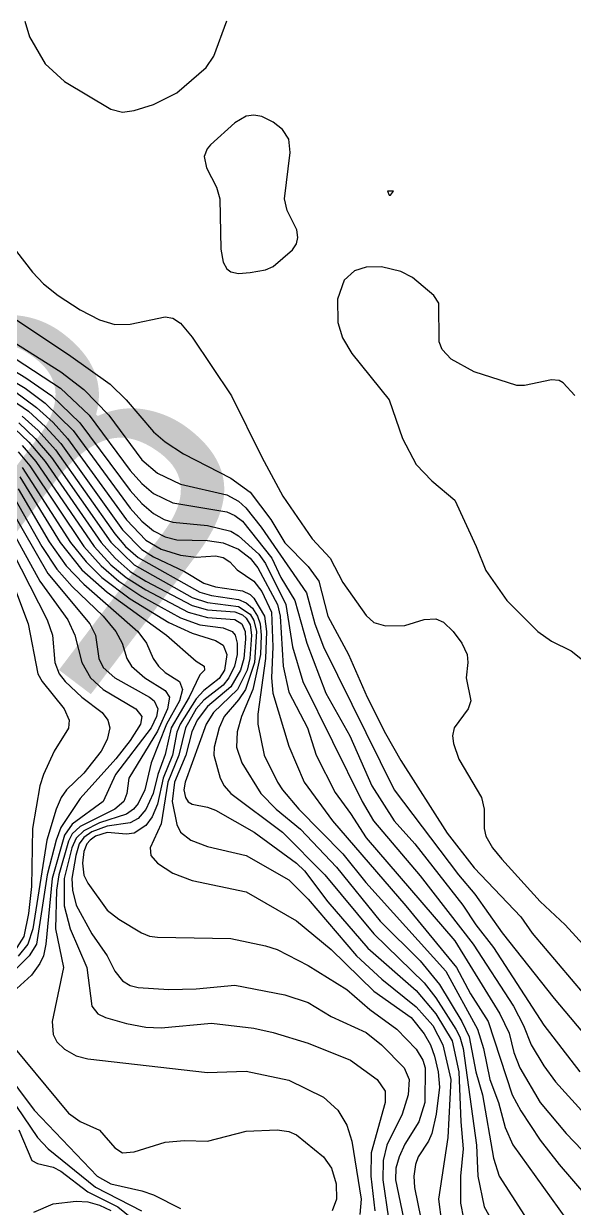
# Model space of a CAD drawing. Extents: x 474277 to 475042, y 254928 to 255625.
# Drawn here: x 474744.77 to 474755.69, y 255528.33 to 255551.85 of the extents above; entities that cross this region are included whole.
import ezdxf

# ---------------------------------------------------------------- set-up
doc = ezdxf.new("R2010")
doc.units = 0
doc.header["$MEASUREMENT"] = 0
doc.layers.add('BaseMapV2_DTM_export_MonNov09090547073261 — entities', color=1, linetype='CONTINUOUS')
doc.styles.get("Standard").update_dxf_attribs({"font": 'romans.shx'})

msp = doc.modelspace()

# ---------------------------------------------------------------- linework, layer by layer
at = {"layer": 'BaseMapV2_DTM_export_MonNov09090547073261 — entities', "color": 15, "linetype": 'Continuous', "true_color": 0xb7484b}
for points in [[(474744.792, 255551.896, 82.75), (474744.885, 255551.59, 82.75), (474745.197, 255551.053, 82.75), (474745.582, 255550.702, 82.75), (474746.502, 255550.15, 82.75), (474746.732, 255550.089, 82.75), (474746.962, 255550.123, 82.75)], [(474746.962, 255550.123, 82.75), (474747.345, 255550.244, 82.75), (474747.806, 255550.474, 82.75), (474748.392, 255550.976, 82.75), (474748.542, 255551.206, 82.75), (474748.802, 255551.907, 82.75)], [(474749.262, 255546.907, 82.75), (474749.569, 255546.958, 82.75), (474749.722, 255547.03, 82.75), (474750.106, 255547.356, 82.75), (474750.182, 255547.479, 82.75), (474750.211, 255547.602, 82.75), (474750.19, 255547.756, 82.75), (474750, 255548.139, 82.75), (474749.943, 255548.369, 82.75), (474750.055, 255549.289, 82.75), (474750.029, 255549.555, 82.75), (474749.903, 255549.749, 82.75), (474749.722, 255549.895, 82.75), (474749.492, 255550.007, 82.75), (474749.339, 255550.034, 82.75), (474749.186, 255550.013, 82.75), (474748.956, 255549.88, 82.75), (474748.479, 255549.443, 82.75), (474748.411, 255549.366, 82.75), (474748.353, 255549.213, 82.75), (474748.394, 255548.983, 82.75), (474748.596, 255548.599, 82.75), (474748.663, 255548.369, 82.75), (474748.679, 255547.372, 82.75), (474748.726, 255547.112, 82.75), (474748.802, 255546.983, 82.75), (474748.879, 255546.92, 82.75), (474749.032, 255546.888, 82.75), (474749.262, 255546.907, 82.75)], [(474752.023, 255548.441, 82.75), (474752.05, 255548.446, 82.75), (474752.106, 255548.523, 82.75), (474751.988, 255548.523, 82.75), (474752.023, 255548.441, 82.75)], [(474744.355, 255547.677, 83), (474744.946, 255546.912, 83), (474745.164, 255546.682, 83), (474745.452, 255546.452, 83), (474745.889, 255546.166, 83), (474746.272, 255545.966, 83), (474746.579, 255545.877, 83), (474746.885, 255545.882, 83), (474747.575, 255546.028, 83), (474747.729, 255546.001, 83), (474747.882, 255545.9, 83), (474748.112, 255545.627, 83), (474748.894, 255544.459, 83), (474749.492, 255543.242, 83), (474749.914, 255542.465, 83), (474750.493, 255541.622, 83), (474750.852, 255541.238, 83), (474751.103, 255540.751, 83), (474751.563, 255540.097, 83), (474751.716, 255539.958, 83), (474751.946, 255539.89, 83), (474752.329, 255539.901, 83), (474752.713, 255540.02, 83), (474752.943, 255540.029, 83), (474753.096, 255539.964, 83), (474753.293, 255539.781, 83), (474753.46, 255539.551, 83), (474753.566, 255539.321, 83), (474753.582, 255539.168, 83), (474753.549, 255538.861, 83), (474753.639, 255538.401, 83), (474753.586, 255538.248, 83), (474753.313, 255537.865, 83), (474753.278, 255537.711, 83), (474753.298, 255537.558, 83), (474753.403, 255537.245, 83), (474753.849, 255536.484, 83), (474753.902, 255536.254, 83), (474753.905, 255535.871, 83), (474753.938, 255535.718, 83), (474754.071, 255535.488, 83), (474754.258, 255535.258, 83), (474755.013, 255534.42, 83), (474755.513, 255533.954, 83), (474755.933, 255533.494, 83)], [(474755.703, 255544.465, 82.75), (474755.473, 255544.719, 82.75), (474755.396, 255544.761, 82.75), (474755.243, 255544.777, 82.75), (474754.706, 255544.664, 82.75), (474754.553, 255544.667, 82.75), (474753.71, 255544.938, 82.75), (474753.25, 255545.187, 82.75), (474753.071, 255545.379, 82.75), (474753.015, 255545.532, 82.75), (474753.009, 255546.299, 82.75), (474752.907, 255546.452, 82.75), (474752.483, 255546.809, 82.75), (474752.253, 255546.928, 82.75), (474751.869, 255547.02, 82.75), (474751.563, 255547.014, 82.75), (474751.333, 255546.944, 82.75), (474751.13, 255546.759, 82.75), (474750.997, 255546.376, 82.75), (474751.004, 255545.916, 82.75), (474751.094, 255545.609, 82.75), (474751.28, 255545.302, 82.75), (474752.018, 255544.382, 82.75), (474752.282, 255543.615, 82.75), (474752.559, 255543.093, 82.75), (474752.866, 255542.771, 82.75), (474753.32, 255542.388, 82.75), (474753.749, 255541.468, 82.75), (474753.94, 255540.992, 82.75), (474754.352, 255540.395, 82.75), (474754.97, 255539.781, 82.75), (474755.243, 255539.589, 82.75), (474755.634, 255539.398, 82.75), (474755.857, 255539.217, 82.75)], [(474744.354, 255546.146, 83.25), (474745.659, 255545.282, 83.25), (474746.485, 255544.689, 83.25), (474746.805, 255544.382, 83.25), (474747.345, 255543.746, 83.25), (474747.575, 255543.544, 83.25), (474747.941, 255543.309, 83.25), (474748.879, 255542.825, 83.25), (474749.262, 255542.545, 83.25), (474749.673, 255542.005, 83.25), (474749.952, 255541.542, 83.25), (474750.412, 255541.068, 83.25), (474750.628, 255540.778, 83.25), (474750.802, 255540.088, 83.25), (474751.216, 255539.321, 83.25), (474751.582, 255538.478, 83.25), (474751.946, 255537.754, 83.25), (474752.253, 255537.22, 83.25), (474753.173, 255535.774, 83.25), (474753.71, 255535.09, 83.25), (474754.63, 255534.114, 83.25), (474754.86, 255533.792, 83.25), (474755.888, 255532.574, 83.25)], [(474743.735, 255545.762, 83.75), (474745.498, 255544.612, 83.75), (474746.068, 255544.075, 83.75), (474746.885, 255542.975, 83.75), (474747.115, 255542.716, 83.75), (474747.345, 255542.518, 83.75), (474747.729, 255542.332, 83.75), (474748.802, 255542.155, 83.75), (474748.956, 255542.086, 83.75), (474749.109, 255541.97, 83.75), (474749.692, 255541.238, 83.75), (474749.871, 255540.855, 83.75), (474750.152, 255540.395, 83.75), (474750.385, 255539.551, 83.75), (474750.764, 255538.555, 83.75), (474751.242, 255537.711, 83.75), (474751.679, 255536.714, 83.75), (474752.12, 255536.024, 83.75), (474752.529, 255535.564, 83.75), (474753.48, 255534.347, 83.75), (474753.741, 255533.954, 83.75), (474754.093, 255533.507, 83.75), (474755.09, 255531.967, 83.75), (474755.8, 255531.04, 83.75)], [(474744.323, 255545.686, 83.5), (474745.505, 255544.936, 83.5), (474745.965, 255544.585, 83.5), (474746.461, 255544.075, 83.5), (474747.115, 255543.192, 83.5), (474747.422, 255542.923, 83.5), (474747.882, 255542.705, 83.5), (474748.802, 255542.491, 83.5), (474749.032, 255542.37, 83.5), (474749.177, 255542.235, 83.5), (474749.478, 255541.852, 83.5), (474750.383, 255540.548, 83.5), (474750.548, 255539.935, 83.5), (474750.716, 255539.475, 83.5), (474752.121, 255536.638, 83.5), (474753.393, 255534.951, 83.5), (474753.722, 255534.567, 83.5), (474754.264, 255533.801, 83.5), (474755.294, 255532.497, 83.5), (474756.066, 255531.577, 83.5)], [(474743.885, 255545.379, 84), (474744.815, 255544.819, 84), (474745.33, 255544.459, 84), (474745.886, 255543.922, 84), (474746.885, 255542.583, 84), (474747.115, 255542.324, 84), (474747.345, 255542.124, 84), (474747.555, 255542.005, 84), (474747.729, 255541.951, 84), (474748.419, 255541.882, 84), (474748.879, 255541.772, 84), (474749.032, 255541.678, 84), (474749.434, 255541.315, 84), (474749.569, 255541.132, 84), (474749.969, 255540.318, 84), (474750.103, 255539.475, 84), (474750.305, 255538.785, 84), (474751.486, 255536.407, 84), (474751.707, 255536.024, 84), (474752.636, 255534.931, 84), (474753.687, 255533.571, 84), (474754.485, 255532.344, 84), (474754.686, 255531.961, 84), (474754.835, 255531.577, 84), (474755.09, 255531.155, 84), (474755.32, 255530.842, 84), (474755.899, 255530.197, 84)], [(474743.765, 255545.225, 84.25), (474744.8, 255544.612, 84.25), (474745.199, 255544.313, 84.25), (474745.75, 255543.769, 84.25), (474746.885, 255542.23, 84.25), (474747.115, 255541.968, 84.25), (474747.345, 255541.776, 84.25), (474747.575, 255541.659, 84.25), (474747.806, 255541.602, 84.25), (474748.419, 255541.59, 84.25), (474748.726, 255541.538, 84.25), (474749.032, 255541.416, 84.25), (474749.265, 255541.238, 84.25), (474749.416, 255541.044, 84.25), (474749.808, 255540.318, 84.25), (474749.857, 255540.088, 84.25), (474749.915, 255539.091, 84.25), (474750.029, 255538.575, 84.25), (474750.402, 255537.865, 84.25), (474750.57, 255537.328, 84.25), (474750.949, 255536.582, 84.25), (474751.256, 255536.168, 84.25), (474751.563, 255535.683, 84.25), (474753.326, 255533.639, 84.25), (474754.214, 255532.191, 84.25), (474754.398, 255531.807, 84.25), (474754.496, 255531.424, 84.25), (474754.613, 255531.117, 84.25), (474755.013, 255530.429, 84.25), (474755.529, 255529.814, 84.25), (474756.163, 255529.157, 84.25)], [(474744.585, 255544.55, 84.5), (474745.025, 255544.229, 84.5), (474745.352, 255543.933, 84.5), (474745.64, 255543.615, 84.5), (474746.809, 255541.999, 84.5), (474747.192, 255541.595, 84.5), (474747.499, 255541.418, 84.5), (474747.882, 255541.297, 84.5), (474748.189, 255541.254, 84.5), (474748.572, 255541.284, 84.5), (474748.726, 255541.248, 84.5), (474748.858, 255541.162, 84.5), (474749.007, 255541.008, 84.5), (474749.339, 255540.781, 84.5), (474749.492, 255540.574, 84.5), (474749.689, 255540.165, 84.5), (474749.713, 255539.475, 84.5), (474749.686, 255538.861, 84.5), (474749.713, 255538.555, 84.5), (474750.029, 255537.503, 84.5), (474750.334, 255536.791, 84.5), (474750.894, 255536.024, 84.5), (474752.354, 255534.337, 84.5), (474753.358, 255533.111, 84.5), (474753.633, 255532.585, 84.5), (474753.985, 255532.037, 84.5), (474754.458, 255530.58, 84.5), (474754.63, 255530.263, 84.5), (474755.013, 255529.68, 84.5), (474755.392, 255529.2, 84.5), (474756.777, 255527.593, 84.5)], [(474744.355, 255544.507, 84.75), (474744.864, 255544.152, 84.75), (474745.203, 255543.845, 84.75), (474745.505, 255543.513, 84.75), (474746.732, 255541.797, 84.75), (474747.115, 255541.407, 84.75), (474747.345, 255541.261, 84.75), (474747.959, 255540.973, 84.75), (474748.342, 255540.742, 84.75), (474748.572, 255540.67, 84.75), (474749.109, 255540.587, 84.75), (474749.262, 255540.517, 84.75), (474749.339, 255540.44, 84.75), (474749.546, 255540.088, 84.75), (474749.586, 255539.781, 84.75), (474749.565, 255539.245, 84.75), (474749.416, 255538.138, 84.75), (474749.414, 255537.941, 84.75), (474749.539, 255537.328, 84.75), (474749.806, 255536.791, 84.75), (474749.902, 255536.638, 84.75), (474750.229, 255536.254, 84.75), (474751.103, 255535.365, 84.75), (474751.556, 255534.798, 84.75), (474753.144, 255533.034, 84.75), (474753.773, 255531.884, 84.75), (474753.894, 255531.5, 84.75), (474754.016, 255530.887, 84.75), (474754.187, 255530.427, 84.75), (474754.323, 255529.934, 84.75), (474754.476, 255529.592, 84.75), (474755.69, 255527.897, 84.75)], [(474744.675, 255543.922, 85.25), (474744.999, 255543.615, 85.25), (474745.325, 255543.232, 85.25), (474746.502, 255541.554, 85.25), (474746.962, 255541.104, 85.25), (474748.112, 255540.455, 85.25), (474748.419, 255540.359, 85.25), (474749.032, 255540.278, 85.25), (474749.262, 255540.123, 85.25), (474749.339, 255539.998, 85.25), (474749.387, 255539.781, 85.25), (474749.35, 255539.168, 85.25), (474749.17, 255538.631, 85.25), (474749.032, 255538.422, 85.25), (474748.746, 255538.095, 85.25), (474748.647, 255537.865, 85.25), (474748.552, 255537.481, 85.25), (474748.542, 255537.328, 85.25), (474748.666, 255536.868, 85.25), (474748.745, 255536.714, 85.25), (474748.88, 255536.561, 85.25), (474749.906, 255535.794, 85.25), (474750.746, 255534.951, 85.25), (474751.716, 255533.779, 85.25), (474752.713, 255532.804, 85.25), (474752.943, 255532.506, 85.25), (474753.342, 255531.884, 85.25), (474753.425, 255531.73, 85.25), (474753.486, 255531.5, 85.25), (474753.756, 255529.584, 85.25), (474753.782, 255528.97, 85.25), (474753.907, 255528.357, 85.25), (474754.17, 255527.889, 85.25)], [(474744.738, 255544.059, 85), (474745.058, 255543.769, 85), (474745.401, 255543.385, 85), (474746.579, 255541.718, 85), (474746.791, 255541.468, 85), (474747.039, 255541.247, 85), (474748.266, 255540.559, 85), (474748.496, 255540.496, 85), (474749.032, 255540.415, 85), (474749.186, 255540.347, 85), (474749.306, 255540.242, 85), (474749.411, 255540.088, 85), (474749.463, 255539.935, 85), (474749.483, 255539.705, 85), (474749.465, 255539.321, 85), (474749.318, 255538.631, 85), (474749.09, 255538.095, 85), (474749.008, 255537.788, 85), (474748.993, 255537.481, 85), (474749.098, 255537.174, 85), (474749.473, 255536.561, 85), (474749.778, 255536.254, 85), (474750.259, 255535.854, 85), (474750.973, 255535.104, 85), (474751.839, 255534.031, 85), (474752.636, 255533.239, 85), (474753.019, 255532.771, 85), (474753.461, 255532.037, 85), (474753.605, 255531.73, 85), (474753.741, 255531.04, 85), (474753.873, 255530.58, 85), (474754.093, 255529.323, 85), (474754.205, 255528.97, 85), (474755.013, 255527.706, 85)], [(474744.585, 255543.81, 85.5), (474744.873, 255543.539, 85.5), (474745.193, 255543.155, 85.5), (474746.308, 255541.545, 85.5), (474746.582, 255541.238, 85.5), (474746.885, 255540.974, 85.5), (474747.192, 255540.781, 85.5), (474748.112, 255540.296, 85.5), (474748.419, 255540.213, 85.5), (474748.956, 255540.171, 85.5), (474749.109, 255540.111, 85.5), (474749.186, 255540.045, 85.5), (474749.262, 255539.913, 85.5), (474749.292, 255539.705, 85.5), (474749.258, 255539.245, 85.5), (474749.204, 255539.015, 85.5), (474749.012, 255538.631, 85.5), (474748.534, 255538.171, 85.5), (474748.389, 255537.941, 85.5), (474747.973, 255536.791, 85.5), (474747.948, 255536.638, 85.5), (474747.977, 255536.484, 85.5), (474748.036, 255536.397, 85.5), (474748.112, 255536.35, 85.5), (474748.419, 255536.293, 85.5), (474748.572, 255536.233, 85.5), (474749.343, 255535.794, 85.5), (474750.182, 255535.178, 85.5), (474750.34, 255535.028, 85.5), (474750.807, 255534.414, 85.5), (474751.6, 255533.494, 85.5), (474752.559, 255532.654, 85.5), (474752.946, 255532.191, 85.5), (474753.27, 255531.654, 85.5), (474753.401, 255531.04, 85.5), (474753.439, 255530.044, 85.5), (474753.49, 255529.507, 85.5), (474753.438, 255528.97, 85.5), (474753.436, 255528.433, 85.5), (474753.497, 255528.127, 85.5)], [(474744.738, 255543.474, 85.75), (474745.009, 255543.155, 85.75), (474746.169, 255541.468, 85.75), (474746.502, 255541.104, 85.75), (474746.801, 255540.855, 85.75), (474747.192, 255540.608, 85.75), (474748.036, 255540.166, 85.75), (474748.419, 255540.058, 85.75), (474748.956, 255540.018, 85.75), (474749.097, 255539.935, 85.75), (474749.163, 255539.781, 85.75), (474749.171, 255539.628, 85.75), (474749.136, 255539.245, 85.75), (474749.074, 255539.015, 85.75), (474748.879, 255538.681, 85.75), (474748.419, 255538.293, 85.75), (474748.209, 255538.018, 85.75), (474748.105, 255537.788, 85.75), (474747.987, 255537.328, 85.75), (474747.76, 255536.791, 85.75), (474747.718, 255536.408, 85.75), (474747.806, 255535.951, 85.75), (474747.884, 255535.794, 85.75), (474748.083, 255535.641, 85.75), (474748.419, 255535.512, 85.75), (474749.181, 255535.334, 85.75), (474750.029, 255534.851, 85.75), (474750.412, 255534.466, 85.75), (474751.374, 255533.341, 85.75), (474751.875, 255532.881, 85.75), (474752.559, 255532.33, 85.75), (474752.885, 255531.961, 85.75), (474753.088, 255531.577, 85.75), (474753.243, 255530.887, 85.75), (474753.182, 255529.737, 85.75), (474752.998, 255528.51, 85.75), (474753.056, 255528.05, 85.75)], [(474744.662, 255543.347, 86), (474744.892, 255543.072, 86), (474745.964, 255541.468, 86), (474746.304, 255541.085, 86), (474746.657, 255540.778, 86), (474747.115, 255540.475, 86), (474747.882, 255540.054, 86), (474748.266, 255539.914, 86), (474748.726, 255539.851, 86), (474748.904, 255539.781, 86), (474748.967, 255539.705, 86), (474749.007, 255539.551, 86), (474749.002, 255539.321, 86), (474748.951, 255539.091, 86), (474748.842, 255538.861, 86), (474748.726, 255538.714, 86), (474748.342, 255538.414, 86), (474748.195, 255538.248, 86), (474747.978, 255537.865, 86), (474747.851, 255537.328, 86), (474747.63, 255536.791, 86), (474747.499, 255535.963, 86), (474747.276, 255535.488, 86), (474747.292, 255535.334, 86), (474747.424, 255535.181, 86), (474747.729, 255534.98, 86), (474748.112, 255534.84, 86), (474749.186, 255534.612, 86), (474750.182, 255534.037, 86), (474750.873, 255533.47, 86), (474751.716, 255532.641, 86), (474752.456, 255532.114, 86), (474752.713, 255531.791, 86), (474752.839, 255531.577, 86), (474752.921, 255531.347, 86), (474752.995, 255531.04, 86), (474753.017, 255530.734, 86), (474752.954, 255530.197, 86), (474752.865, 255529.814, 86), (474752.8, 255529.66, 86), (474752.597, 255529.354, 86), (474752.542, 255529.2, 86), (474752.507, 255528.97, 86), (474752.524, 255528.74, 86), (474752.651, 255528.127, 86)], [(474744.738, 255543.034, 86.25), (474745.699, 255541.545, 86.25), (474746.011, 255541.162, 86.25), (474746.323, 255540.855, 86.25), (474746.885, 255540.43, 86.25), (474747.652, 255539.961, 86.25), (474748.112, 255539.745, 86.25), (474748.572, 255539.604, 86.25), (474748.726, 255539.512, 86.25), (474748.8, 255539.321, 86.25), (474748.751, 255539.015, 86.25), (474748.649, 255538.85, 86.25), (474748.342, 255538.611, 86.25), (474748.189, 255538.443, 86.25), (474747.871, 255537.941, 86.25), (474747.806, 255537.784, 86.25), (474747.72, 255537.328, 86.25), (474747.536, 255536.868, 86.25), (474747.422, 255536.354, 86.25), (474747.322, 255536.101, 86.25), (474747.192, 255535.927, 86.25), (474746.962, 255535.775, 86.25), (474746.809, 255535.756, 86.25), (474746.425, 255535.788, 86.25), (474746.197, 255535.718, 86.25), (474746.089, 255535.641, 86.25), (474746.023, 255535.564, 86.25), (474745.96, 255535.411, 86.25), (474745.938, 255535.181, 86.25), (474745.965, 255534.942, 86.25), (474746.042, 255534.785, 86.25), (474746.425, 255534.25, 86.25), (474746.655, 255534.069, 86.25), (474747.104, 255533.801, 86.25), (474747.269, 255533.734, 86.25), (474747.422, 255533.71, 86.25), (474748.879, 255533.686, 86.25), (474749.569, 255533.543, 86.25), (474749.799, 255533.465, 86.25), (474750.412, 255533.15, 86.25), (474751.179, 255532.674, 86.25), (474751.639, 255532.274, 86.25), (474752.174, 255531.884, 86.25), (474752.559, 255531.49, 86.25), (474752.688, 255531.27, 86.25), (474752.734, 255531.117, 86.25), (474752.728, 255530.427, 86.25), (474752.606, 255530.044, 86.25), (474752.329, 255529.6, 86.25), (474752.218, 255529.354, 86.25), (474752.153, 255529.123, 86.25), (474752.146, 255528.893, 86.25), (474752.336, 255527.973, 86.25)], [(474744.691, 255542.849, 86.5), (474745.493, 255541.545, 86.5), (474745.923, 255541.008, 86.5), (474746.425, 255540.56, 86.5), (474747.604, 255539.705, 86.5), (474748.189, 255539.189, 86.5), (474748.352, 255539.091, 86.5), (474748.357, 255539.015, 86.5), (474748.266, 255538.919, 86.5), (474748.055, 255538.478, 86.5), (474747.695, 255537.865, 86.5), (474747.575, 255537.341, 86.5), (474747.428, 255536.944, 86.5), (474747.336, 255536.561, 86.5), (474747.192, 255536.245, 86.5), (474747.039, 255536.071, 86.5), (474746.885, 255535.984, 86.5), (474746.425, 255535.919, 86.5), (474746.119, 255535.803, 86.5), (474745.965, 255535.69, 86.5), (474745.872, 255535.564, 86.5), (474745.803, 255535.334, 86.5), (474745.726, 255534.874, 86.5), (474745.739, 255534.644, 86.5), (474745.812, 255534.347, 86.5), (474746.119, 255533.779, 86.5), (474746.427, 255533.341, 86.5), (474746.581, 255533.034, 86.5), (474746.732, 255532.847, 86.5), (474746.885, 255532.751, 86.5), (474747.039, 255532.713, 86.5), (474747.652, 255532.672, 86.5), (474748.189, 255532.686, 86.5), (474748.956, 255532.756, 86.5), (474749.952, 255532.567, 86.5), (474750.412, 255532.415, 86.5), (474750.873, 255532.138, 86.5), (474751.563, 255531.819, 86.5), (474751.869, 255531.577, 86.5), (474752.318, 255531.117, 86.5), (474752.415, 255530.887, 86.5), (474752.4, 255530.58, 86.5), (474752.281, 255530.197, 86.5), (474751.971, 255529.584, 86.5), (474751.903, 255529.277, 86.5), (474751.892, 255528.893, 86.5), (474752.01, 255528.127, 86.5)], [(474744.585, 255542.428, 87), (474745.13, 255541.468, 87), (474745.429, 255541.019, 87), (474745.735, 255540.673, 87), (474746.348, 255540.088, 87), (474746.599, 255539.781, 87), (474746.724, 255539.551, 87), (474746.818, 255539.245, 87), (474746.912, 255539.091, 87), (474747.172, 255538.861, 87), (474747.575, 255538.61, 87), (474747.661, 255538.478, 87), (474747.624, 255538.248, 87), (474747.422, 255537.805, 87), (474746.856, 255536.868, 87), (474746.816, 255536.561, 87), (474746.76, 255536.408, 87), (474746.58, 255536.254, 87), (474745.889, 255535.906, 87), (474745.735, 255535.763, 87), (474745.659, 255535.619, 87), (474745.467, 255534.951, 87), (474745.422, 255534.644, 87), (474745.402, 255533.877, 87), (474745.559, 255533.111, 87), (474745.333, 255532.037, 87), (474745.352, 255531.781, 87), (474745.429, 255531.636, 87), (474745.582, 255531.486, 87), (474745.812, 255531.359, 87), (474746.042, 255531.298, 87), (474748.419, 255531.028, 87), (474749.186, 255531.05, 87), (474750.029, 255530.87, 87), (474750.719, 255530.537, 87), (474751.001, 255530.274, 87), (474751.179, 255529.981, 87), (474751.278, 255529.66, 87), (474751.462, 255528.51, 87), (474751.44, 255528.203, 87)], [(474744.662, 255542.614, 86.75), (474745.275, 255541.563, 86.75), (474745.616, 255541.085, 86.75), (474745.965, 255540.72, 86.75), (474747.035, 255539.781, 86.75), (474747.208, 255539.551, 86.75), (474747.34, 255539.245, 86.75), (474747.446, 255539.091, 86.75), (474747.575, 255538.969, 86.75), (474747.859, 255538.785, 86.75), (474747.919, 255538.631, 86.75), (474747.858, 255538.401, 86.75), (474747.603, 255537.941, 86.75), (474747.296, 255537.174, 86.75), (474747.172, 255536.638, 86.75), (474747.039, 255536.367, 86.75), (474746.947, 255536.254, 86.75), (474746.809, 255536.155, 86.75), (474746.272, 255535.983, 86.75), (474745.965, 255535.826, 86.75), (474745.812, 255535.679, 86.75), (474745.728, 255535.488, 86.75), (474745.576, 255534.874, 86.75), (474745.571, 255534.337, 86.75), (474745.691, 255533.877, 86.75), (474746.02, 255533.111, 86.75), (474746.119, 255532.34, 86.75), (474746.244, 255532.191, 86.75), (474746.39, 255532.114, 86.75), (474746.809, 255531.996, 86.75), (474747.192, 255531.927, 86.75), (474747.499, 255531.91, 86.75), (474748.496, 255532.006, 86.75), (474749.339, 255531.908, 86.75), (474749.722, 255531.819, 86.75), (474750.412, 255531.609, 86.75), (474751.256, 255531.267, 86.75), (474751.782, 255530.887, 86.75), (474751.938, 255530.657, 86.75), (474751.943, 255530.427, 86.75), (474751.661, 255529.43, 86.75), (474751.66, 255528.97, 86.75), (474751.733, 255528.28, 86.75)], [(474744.5, 255542.235, 87.25), (474745.246, 255540.932, 87.25), (474746.084, 255539.935, 87.25), (474746.194, 255539.705, 87.25), (474746.264, 255539.245, 87.25), (474746.349, 255539.066, 87.25), (474746.581, 255538.861, 87.25), (474747.269, 255538.476, 87.25), (474747.361, 255538.401, 87.25), (474747.429, 255538.248, 87.25), (474747.405, 255538.095, 87.25), (474747.301, 255537.865, 87.25), (474746.59, 255536.944, 87.25), (474746.345, 255536.408, 87.25), (474745.735, 255535.954, 87.25), (474745.582, 255535.736, 87.25), (474745.335, 255534.874, 87.25), (474745.21, 255533.571, 87.25), (474745.164, 255533.341, 87.25), (474745.092, 255533.187, 87.25), (474744.923, 255532.957, 87.25), (474744.415, 255532.497, 87.25)], [(474744.355, 255542.115, 87.5), (474745.093, 255540.778, 87.5), (474745.644, 255540.012, 87.5), (474745.785, 255539.705, 87.5), (474745.926, 255539.168, 87.5), (474746.095, 255538.861, 87.5), (474746.349, 255538.627, 87.5), (474746.993, 255538.248, 87.5), (474747.117, 255538.095, 87.5), (474747.086, 255537.941, 87.5), (474746.885, 255537.615, 87.5), (474746.6, 255537.251, 87.5), (474745.889, 255536.466, 87.5), (474745.505, 255535.892, 87.5), (474745.412, 255535.641, 87.5), (474745.233, 255534.951, 87.5), (474745.026, 255533.571, 87.5), (474744.882, 255533.341, 87.5), (474744.032, 255532.497, 87.5)], [(474744.375, 255541.698, 87.75), (474745.238, 255540.012, 87.75), (474745.343, 255539.705, 87.75), (474745.391, 255539.168, 87.75), (474745.474, 255538.938, 87.75), (474745.596, 255538.785, 87.75), (474745.924, 255538.478, 87.75), (474746.325, 255538.171, 87.75), (474746.44, 255538.018, 87.75), (474746.476, 255537.865, 87.75), (474746.426, 255537.635, 87.75), (474746.31, 255537.405, 87.75), (474745.965, 255536.968, 87.75), (474745.619, 255536.638, 87.75), (474745.515, 255536.484, 87.75), (474745.413, 255536.254, 87.75), (474745.226, 255535.641, 87.75), (474744.95, 255533.877, 87.75), (474744.854, 255533.571, 87.75), (474744.662, 255533.333, 87.75)], [(474744.369, 255541.238, 88), (474744.861, 255539.935, 88), (474745.048, 255538.938, 88), (474745.138, 255538.785, 88), (474745.57, 255538.248, 88), (474745.674, 255538.018, 88), (474745.659, 255537.864, 88), (474745.373, 255537.405, 88), (474745.164, 255536.944, 88), (474745.092, 255536.714, 88), (474744.942, 255535.871, 88), (474744.927, 255534.721, 88), (474744.868, 255534.184, 88), (474744.773, 255533.724, 88), (474744.585, 255533.437, 88)], [(474744.346, 255531.807, 87.25), (474745.659, 255530.22, 87.25), (474745.889, 255530.05, 87.25), (474746.272, 255529.879, 87.25), (474746.579, 255529.53, 87.25), (474746.732, 255529.432, 87.25), (474746.962, 255529.452, 87.25), (474747.575, 255529.64, 87.25), (474747.959, 255529.672, 87.25), (474748.419, 255529.661, 87.25), (474749.186, 255529.86, 87.25), (474749.799, 255529.888, 87.25), (474750.029, 255529.856, 87.25), (474750.182, 255529.785, 87.25), (474750.719, 255529.351, 87.25), (474750.877, 255529.123, 87.25), (474750.968, 255528.817, 87.25), (474750.973, 255528.51, 87.25), (474750.892, 255528.28, 87.25)], [(474744.355, 255531.109, 87.5), (474744.98, 255530.274, 87.5), (474746.229, 255528.97, 87.5), (474746.502, 255528.814, 87.5), (474747.115, 255528.676, 87.5), (474747.345, 255528.594, 87.5), (474747.882, 255528.324, 87.5)], [(474744.627, 255530.35, 87.75), (474745.045, 255529.735, 87.75), (474745.257, 255529.507, 87.75), (474746.195, 255528.748, 87.75), (474747.108, 255528.28, 87.75)], [(474744.671, 255529.89, 88), (474744.929, 255529.277, 88), (474745.045, 255529.219, 88), (474745.352, 255529.148, 88), (474745.505, 255529.066, 88), (474746.042, 255528.657, 88), (474746.637, 255528.357, 88), (474747.02, 255528.05, 88)], [(474744.968, 255528.25, 88.25), (474745.352, 255528.415, 88.25), (474745.812, 255528.471, 88.25), (474746.042, 255528.46, 88.25), (474746.272, 255528.394, 88.25), (474746.502, 255528.282, 88.25)]]:
    msp.add_polyline3d(points, dxfattribs=at)

# ---------------------------------------------------------------- texts
at = {"layer": 'BaseMapV2_DTM_export_MonNov09090547073261 — entities', "color": 250, "true_color": 0x323232, "insert": (474729.591, 255550.945), "char_height": 0.2, "width": 17.61571, "attachment_point": 7, "rotation": 322.8025}
msp.add_mtext('\\fOpen Sans|i0|b0;\\H7.02279;89\\~m', dxfattribs=at)

doc.saveas('drawing.dxf')
